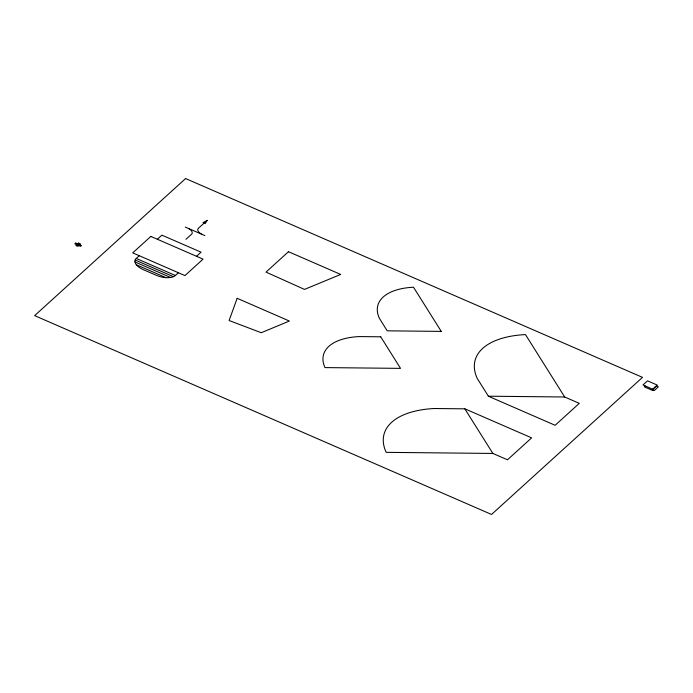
<?xml version="1.0" encoding="UTF-8"?>
<svg xmlns="http://www.w3.org/2000/svg" width="693" height="693" viewBox="0 0 693 693"><rect width="100%" height="100%" fill="white"/><g stroke="black" fill="none" stroke-linecap="round" stroke-linejoin="round"><path stroke-width="1.04" d="M207.138 220.357L205.206 223.57L203.032 222.626L207.138 220.357L198.077 228.586A8.567 4.167 14.8 0 0 201.273 233.957M76.698 244.681L77.59 243.875M78.777 245.582L79.669 244.776M178.413 272.747L175.398 275.485A14.752 7.173 14.8 0 1 156.306 275.294L143.252 269.612A14.752 7.173 14.8 0 1 136.235 258.446L139.25 255.7M157.363 239.25L161.893 235.144L201.057 252.183L196.526 256.297M185.949 239.328L191.892 233.931A8.567 4.167 14.8 0 0 188.695 228.56M645.148 385.984L644.247 386.807L652.815 390.531L653.716 389.709L643 384.953L647.531 380.838L657.319 385.1L652.789 389.206M564.691 396.994L488.322 396.205L555.136 425.285L579.287 403.352L564.691 396.994L525.476 334.589A93.018 45.244 14.8 0 0 477.217 378.413L488.4 396.223M464.864 408.835L434.416 408.515A93.027 45.244 14.8 0 0 386.157 452.347L492.879 453.447L507.475 459.797L531.626 437.863L464.812 408.792L492.879 453.447M185.274 227.061L204.851 235.585M136.235 258.446L175.398 275.485M135.135 259.996L173.475 276.68M134.962 261.945L170.651 277.477M136.33 264.752L165.974 277.65M77.729 243.91L79.565 244.707M237.162 298.311L229.114 320.521L261.252 332.727L289.371 321.032L237.162 298.311M75.754 243.07L74.861 243.884L80.613 246.387L81.505 245.573L75.754 243.07M78.612 243.104L75.918 245.556L77.755 246.353L80.457 243.901L78.612 243.104M185.603 178.543L34.65 315.627L491.545 514.457L642.498 377.373L185.603 178.543M150.84 236.417L132.727 252.867L184.944 275.589L203.058 259.139L150.84 236.417M288.479 251.706L266.017 272.098L304.496 289.414L340.696 274.428L288.479 251.706M656.392 385.966L652.286 389.691L654.244 390.549L658.35 386.815L656.392 385.966M441.259 331.393L387.205 330.83L379.348 318.243A65.835 32.017 14.8 0 1 413.496 287.223L441.259 331.393M380.708 336.798L359.156 336.573A65.835 32.017 14.8 0 0 325 367.593L400.537 368.373L380.674 336.763"/></g></svg>
